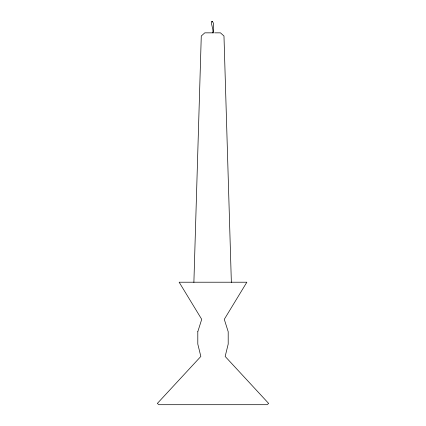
<?xml version="1.0" encoding="UTF-8"?>
<svg xmlns="http://www.w3.org/2000/svg" width="426" height="426" viewBox="0 0 426 426"><rect width="100%" height="100%" fill="white"/><g stroke="black" fill="none" stroke-linecap="round" stroke-linejoin="round"><path stroke-width="0.64" d="M193.883 282.422L201.274 36.002L204.794 32.845L213.708 32.845C213.053 30.363 214.789 22.642 212.132 21.321C209.97 22.674 214.294 30.4 212.611 32.845M212.739 21.428L212.286 21.694M211.972 21.747L211.52 21.619M214.651 32.845L220.455 32.845L223.975 36.002L231.361 282.422M197.802 331.705L197.802 344.075L200.838 356.445L157.322 403.465L158.983 404.7L267.017 404.7L268.678 403.465L225.162 356.445L228.198 344.075L228.198 331.705L224.284 319.33L246.856 282.214L179.144 282.214L201.716 319.33L197.802 331.705"/></g></svg>
